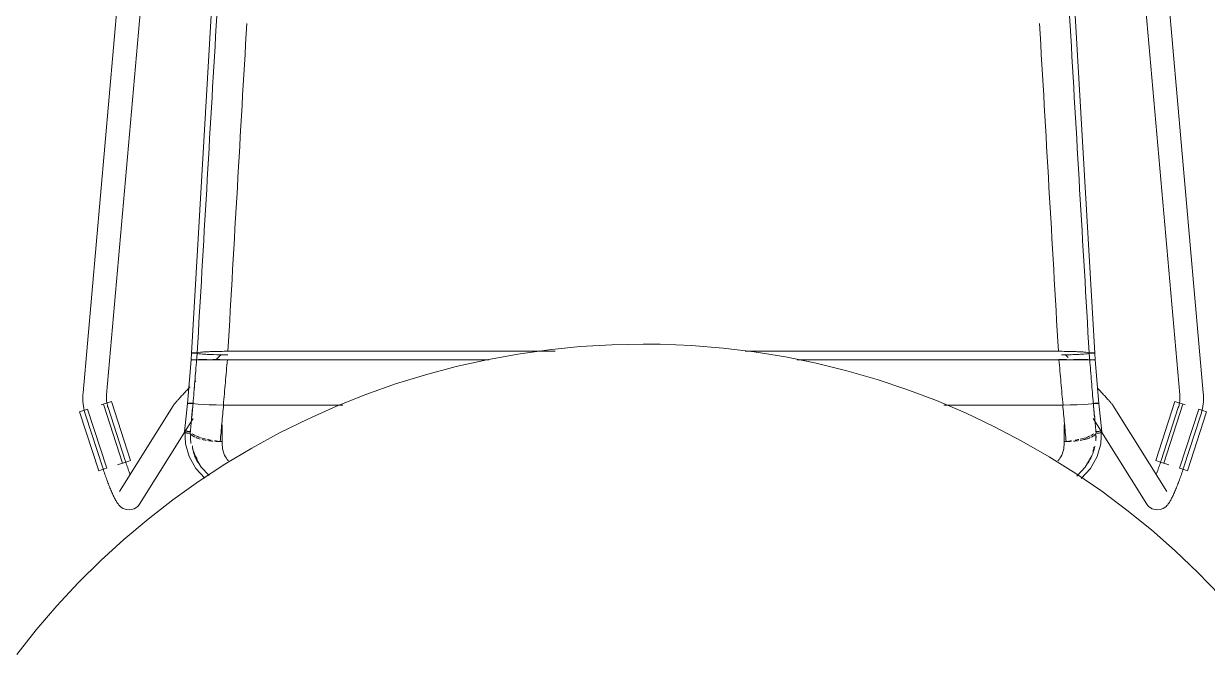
# Model space of a CAD drawing. Header units: millimetres. Extents: x 79795 to 317870, y -36033 to 97293.
# Drawn here: x 227338 to 227940, y 24050 to 24371 of the extents above; entities that cross this region are included whole.
import ezdxf

# ---------------------------------------------------------------- set-up
doc = ezdxf.new("R2010")
doc.units = ezdxf.units.MM
doc.header["$MEASUREMENT"] = 0
doc.layers.add('I-FURN', color=8, linetype='CONTINUOUS', lineweight=9)

msp = doc.modelspace()

# ---------------------------------------------------------------- linework, layer by layer
at = {"layer": 'I-FURN'}
for p, q in [((227407.52, 24626.52), (227368.58, 24183.2)), ((227937.68, 24183.2), (227898.73, 24626.52)), ((227380.53, 24182.15), (227417.81, 24606.5)), ((227888.43, 24606.65), (227925.72, 24182.15)), ((227423.72, 24203.32), (227443.01, 24535.23)), ((227882.53, 24203.32), (227863.24, 24535.23)), ((227423.72, 24203.32), (227423.45, 24199.96)), ((227423.79, 24203.35), (227423.72, 24203.32)), ((227423.72, 24203.32), (227423.79, 24203.3)), ((227423.97, 24203.38), (227423.79, 24203.35)), ((227423.79, 24203.3), (227423.98, 24203.27)), ((227424.27, 24203.4), (227423.97, 24203.38)), ((227423.98, 24203.27), (227424.27, 24203.25)), ((227424.65, 24203.42), (227424.27, 24203.4)), ((227424.27, 24203.25), (227424.66, 24203.23)), ((227425.1, 24203.43), (227424.65, 24203.42)), ((227424.66, 24203.23), (227425.11, 24203.22)), ((227425.59, 24203.43), (227425.1, 24203.43)), ((227425.11, 24203.22), (227425.6, 24203.21)), ((227426.09, 24203.43), (227425.59, 24203.43)), ((227425.6, 24203.21), (227426.09, 24203.22)), ((227426.56, 24203.42), (227426.09, 24203.43)), ((227426.09, 24203.22), (227426.56, 24203.22)), ((227427.44, 24203.63), (227426.56, 24203.42)), ((227426.56, 24203.22), (227427.46, 24203.01)), ((227429.19, 24203.83), (227427.44, 24203.63)), ((227427.46, 24203.01), (227429.22, 24202.82)), ((227431.7, 24203.99), (227429.19, 24203.83)), ((227434.83, 24204.11), (227431.7, 24203.99)), ((227438.39, 24204.19), (227434.83, 24204.11)), ((227442.17, 24204.22), (227438.39, 24204.19)), ((227608.45, 24204.22), (227442.17, 24204.22)), ((227442.17, 24204.22), (227608.45, 24204.22)), ((227605.24, 24205.04), (227589.4, 24202.8)), ((227621.16, 24206.63), (227605.24, 24205.04)), ((227637.13, 24207.59), (227621.16, 24206.63)), ((227653.13, 24207.91), (227637.13, 24207.59)), ((227661.76, 24207.82), (227653.13, 24207.91)), ((227677.75, 24207.16), (227661.76, 24207.82)), ((227693.69, 24205.85), (227677.75, 24207.16)), ((227709.57, 24203.91), (227693.69, 24205.85)), ((227864.08, 24204.22), (227704.98, 24204.22)), ((227704.98, 24204.22), (227864.08, 24204.22)), ((227725.36, 24201.34), (227709.57, 24203.91)), ((227867.86, 24204.19), (227864.08, 24204.22)), ((227871.43, 24204.11), (227867.86, 24204.19)), ((227874.56, 24203.99), (227871.43, 24204.11)), ((227877.06, 24203.83), (227874.56, 24203.99)), ((227877.04, 24202.82), (227878.79, 24203.01)), ((227878.81, 24203.63), (227877.06, 24203.83)), ((227878.79, 24203.01), (227879.69, 24203.22)), ((227879.7, 24203.42), (227878.81, 24203.63)), ((227879.69, 24203.22), (227880.16, 24203.22)), ((227880.17, 24203.43), (227879.7, 24203.42)), ((227880.16, 24203.22), (227880.65, 24203.21)), ((227880.66, 24203.43), (227880.17, 24203.43)), ((227880.65, 24203.21), (227881.14, 24203.22)), ((227881.15, 24203.43), (227880.66, 24203.43)), ((227881.14, 24203.22), (227881.6, 24203.23)), ((227881.6, 24203.42), (227881.15, 24203.43)), ((227881.99, 24203.4), (227881.6, 24203.42)), ((227881.6, 24203.23), (227881.98, 24203.25)), ((227881.98, 24203.25), (227882.27, 24203.27)), ((227882.28, 24203.38), (227881.99, 24203.4)), ((227882.27, 24203.27), (227882.46, 24203.3)), ((227882.47, 24203.35), (227882.28, 24203.38)), ((227882.46, 24203.3), (227882.53, 24203.32)), ((227882.53, 24203.32), (227882.47, 24203.35)), ((227882.54, 24203.32), (227882.8, 24199.96)), ((227421.62, 24177.76), (227423.45, 24199.96)), ((227423.45, 24199.96), (227423.52, 24199.97)), ((227423.51, 24199.97), (227423.45, 24199.96)), ((227423.52, 24199.96), (227423.45, 24199.96)), ((227423.45, 24199.96), (227423.51, 24199.96)), ((227423.7, 24199.97), (227423.51, 24199.97)), ((227423.51, 24199.96), (227423.7, 24199.96)), ((227423.52, 24199.97), (227423.71, 24199.97)), ((227423.7, 24199.96), (227423.52, 24199.96)), ((227424, 24199.97), (227423.7, 24199.97)), ((227424, 24199.96), (227423.7, 24199.96)), ((227423.7, 24199.96), (227423.99, 24199.96)), ((227423.71, 24199.97), (227424, 24199.97)), ((227423.99, 24199.96), (227424.37, 24199.96)), ((227424, 24199.97), (227424.38, 24199.97)), ((227424.38, 24199.97), (227424, 24199.97)), ((227424.38, 24199.96), (227424, 24199.96)), ((227424.37, 24199.96), (227424.83, 24199.96)), ((227424.38, 24199.97), (227424.84, 24199.97)), ((227424.83, 24199.97), (227424.38, 24199.97)), ((227424.83, 24199.96), (227424.38, 24199.96)), ((227425.32, 24199.97), (227424.83, 24199.97)), ((227425.32, 24199.96), (227424.83, 24199.96)), ((227424.83, 24199.96), (227425.32, 24199.96)), ((227424.84, 24199.97), (227425.33, 24199.97)), ((227425.82, 24199.97), (227425.32, 24199.97)), ((227425.82, 24199.96), (227425.32, 24199.96)), ((227425.32, 24199.96), (227425.81, 24199.96)), ((227425.33, 24199.97), (227425.82, 24199.97)), ((227425.81, 24199.96), (227426.28, 24199.96)), ((227425.82, 24199.97), (227426.29, 24199.97)), ((227426.29, 24199.97), (227425.82, 24199.97)), ((227426.29, 24199.96), (227425.82, 24199.96)), ((227426.28, 24199.96), (227427.17, 24199.94)), ((227427.17, 24199.94), (227426.29, 24199.96)), ((227428.92, 24199.93), (227427.17, 24199.94)), ((227427.17, 24199.94), (227428.92, 24199.93)), ((227427.19, 24199.99), (227428.94, 24200)), ((227428.94, 24200), (227427.19, 24199.99)), ((227431.42, 24199.92), (227428.92, 24199.93)), ((227428.92, 24199.93), (227431.42, 24199.92)), ((227428.94, 24200), (227431.44, 24200.01)), ((227431.44, 24200.01), (227428.94, 24200)), ((227429.22, 24202.82), (227431.71, 24202.66)), ((227431.42, 24199.92), (227434.55, 24199.91)), ((227434.55, 24199.91), (227431.43, 24199.92)), ((227431.71, 24202.66), (227434.83, 24202.54)), ((227434.55, 24199.91), (227438.12, 24199.9)), ((227434.56, 24200.02), (227438.12, 24200.03)), ((227438.12, 24200.03), (227434.56, 24200.02)), ((227438.12, 24199.9), (227434.56, 24199.91)), ((227434.83, 24202.54), (227438.38, 24202.46)), ((227438.69, 24202.58), (227436.11, 24199.91)), ((227441.91, 24199.9), (227438.12, 24199.9)), ((227438.12, 24199.9), (227441.91, 24199.9)), ((227438.38, 24202.46), (227442.06, 24202.43)), ((227574.74, 24199.9), (227441.91, 24199.9)), ((227441.91, 24199.9), (227574.74, 24199.9)), ((227573.66, 24199.94), (227558.05, 24196.45)), ((227589.4, 24202.8), (227573.66, 24199.94)), ((227741.04, 24198.13), (227725.36, 24201.34)), ((227864.34, 24199.9), (227731.35, 24199.9)), ((227731.35, 24199.9), (227864.34, 24199.9)), ((227756.57, 24194.31), (227741.04, 24198.13)), ((227868.13, 24199.9), (227864.34, 24199.9)), ((227864.34, 24199.9), (227868.13, 24199.9)), ((227864.35, 24200.03), (227868.13, 24200.03)), ((227868.13, 24200.03), (227864.35, 24200.03)), ((227865.62, 24202.43), (227867.87, 24202.46)), ((227869.04, 24201.05), (227867.57, 24202.58)), ((227867.87, 24202.46), (227871.42, 24202.54)), ((227871.69, 24199.91), (227868.13, 24199.9)), ((227868.13, 24199.9), (227871.7, 24199.91)), ((227871.42, 24202.54), (227874.54, 24202.66)), ((227871.69, 24200.02), (227874.81, 24200.01)), ((227874.82, 24200.01), (227871.69, 24200.02)), ((227874.83, 24199.92), (227871.7, 24199.91)), ((227871.7, 24199.91), (227874.83, 24199.92)), ((227874.54, 24202.66), (227877.04, 24202.82)), ((227874.81, 24200.01), (227877.31, 24200)), ((227877.32, 24200), (227874.82, 24200.01)), ((227877.33, 24199.93), (227874.83, 24199.92)), ((227874.83, 24199.92), (227877.33, 24199.93)), ((227877.31, 24200), (227879.06, 24199.99)), ((227879.07, 24199.99), (227877.32, 24200)), ((227879.08, 24199.94), (227877.33, 24199.93)), ((227877.33, 24199.93), (227879.08, 24199.94)), ((227879.97, 24199.96), (227879.08, 24199.94)), ((227879.08, 24199.94), (227879.97, 24199.96)), ((227879.96, 24199.97), (227880.43, 24199.97)), ((227880.43, 24199.97), (227879.96, 24199.97)), ((227880.44, 24199.96), (227879.97, 24199.96)), ((227879.97, 24199.96), (227880.44, 24199.96)), ((227880.43, 24199.97), (227880.93, 24199.97)), ((227880.93, 24199.97), (227880.43, 24199.97)), ((227880.93, 24199.96), (227880.44, 24199.96)), ((227880.44, 24199.96), (227880.94, 24199.96)), ((227880.93, 24199.97), (227881.42, 24199.97)), ((227881.42, 24199.97), (227880.93, 24199.97)), ((227881.42, 24199.96), (227880.93, 24199.96)), ((227880.94, 24199.96), (227881.43, 24199.96)), ((227881.42, 24199.97), (227881.87, 24199.97)), ((227881.87, 24199.97), (227881.42, 24199.97)), ((227881.87, 24199.96), (227881.42, 24199.96)), ((227881.43, 24199.96), (227881.88, 24199.96)), ((227881.87, 24199.97), (227882.25, 24199.97)), ((227882.26, 24199.97), (227881.87, 24199.97)), ((227882.26, 24199.96), (227881.87, 24199.96)), ((227881.88, 24199.96), (227882.26, 24199.96)), ((227882.55, 24199.96), (227882.26, 24199.96)), ((227882.26, 24199.96), (227882.55, 24199.96)), ((227882.74, 24199.97), (227882.8, 24199.96)), ((227882.81, 24199.96), (227882.74, 24199.97)), ((227882.8, 24199.96), (227882.74, 24199.96)), ((227882.74, 24199.96), (227882.81, 24199.96)), ((227884.63, 24177.76), (227882.81, 24199.96)), ((227542.58, 24192.34), (227527.3, 24187.61)), ((227558.05, 24196.45), (227542.58, 24192.34)), ((227771.94, 24189.86), (227756.57, 24194.31)), ((227421.65, 24184.8), (227422.09, 24185.27)), ((227422.09, 24185.27), (227422.54, 24185.75)), ((227422.54, 24185.75), (227422.99, 24186.24)), ((227425.35, 24188.72), (227425.83, 24189.23)), ((227527.3, 24187.61), (227512.22, 24182.27)), ((227787.12, 24184.8), (227771.94, 24189.86)), ((227884.6, 24184.8), (227884.16, 24185.27)), ((227368.5, 24182.06), (227368.47, 24180.92)), ((227368.47, 24180.92), (227368.48, 24179.78)), ((227368.48, 24179.78), (227368.54, 24178.64)), ((227368.57, 24183.2), (227368.5, 24182.06)), ((227380.47, 24180.8), (227380.48, 24181.47)), ((227380.47, 24180.14), (227380.47, 24180.8)), ((227380.51, 24179.48), (227380.47, 24180.14)), ((227380.48, 24181.47), (227380.53, 24182.13)), ((227380.57, 24178.82), (227380.51, 24179.48)), ((227380.53, 24182.13), (227380.53, 24182.15)), ((227380.66, 24178.17), (227380.57, 24178.82)), ((227416.13, 24178.74), (227416.37, 24179.02)), ((227416.37, 24179.02), (227416.63, 24179.32)), ((227416.63, 24179.32), (227416.9, 24179.62)), ((227416.9, 24179.62), (227417.19, 24179.95)), ((227417.19, 24179.95), (227417.49, 24180.28)), ((227417.49, 24180.28), (227417.81, 24180.64)), ((227417.81, 24180.64), (227418.14, 24181)), ((227418.14, 24181), (227418.48, 24181.38)), ((227418.48, 24181.38), (227418.84, 24181.77)), ((227418.84, 24181.77), (227419.2, 24182.17)), ((227419.2, 24182.17), (227419.58, 24182.58)), ((227419.58, 24182.58), (227419.98, 24183.01)), ((227419.98, 24183.01), (227420.38, 24183.44)), ((227420.38, 24183.44), (227420.79, 24183.89)), ((227420.79, 24183.89), (227421.22, 24184.34)), ((227421.22, 24184.34), (227421.65, 24184.8)), ((227512.22, 24182.27), (227497.36, 24176.34)), ((227802.09, 24179.14), (227787.12, 24184.8)), ((227816.81, 24172.89), (227802.09, 24179.14)), ((227885.04, 24184.34), (227884.6, 24184.8)), ((227885.46, 24183.89), (227885.04, 24184.34)), ((227885.87, 24183.44), (227885.46, 24183.89)), ((227886.28, 24183.01), (227885.87, 24183.44)), ((227886.67, 24182.58), (227886.28, 24183.01)), ((227887.05, 24182.17), (227886.67, 24182.58)), ((227887.42, 24181.77), (227887.05, 24182.17)), ((227887.77, 24181.38), (227887.42, 24181.77)), ((227888.12, 24181), (227887.77, 24181.38)), ((227888.44, 24180.64), (227888.12, 24181)), ((227888.76, 24180.28), (227888.44, 24180.64)), ((227889.06, 24179.95), (227888.76, 24180.28)), ((227889.35, 24179.62), (227889.06, 24179.95)), ((227889.62, 24179.32), (227889.35, 24179.62)), ((227889.88, 24179.02), (227889.62, 24179.32)), ((227890.12, 24178.74), (227889.88, 24179.02)), ((227925.68, 24178.84), (227925.6, 24178.19)), ((227925.74, 24179.5), (227925.68, 24178.84)), ((227925.72, 24182.15), (227925.77, 24181.49)), ((227925.78, 24180.17), (227925.74, 24179.5)), ((227925.77, 24181.49), (227925.79, 24180.83)), ((227925.79, 24180.83), (227925.78, 24180.17)), ((227937.68, 24183.15), (227937.68, 24183.2)), ((227937.76, 24182.01), (227937.68, 24183.15)), ((227937.71, 24178.59), (227937.77, 24179.73)), ((227937.79, 24180.87), (227937.76, 24182.01)), ((227937.77, 24179.73), (227937.79, 24180.87)), ((227366.86, 24173.52), (227368.81, 24174.15)), ((227376.55, 24143.51), (227366.86, 24173.52)), ((227368.54, 24178.64), (227368.65, 24177.5)), ((227368.65, 24177.5), (227368.8, 24176.37)), ((227368.8, 24176.37), (227368.99, 24175.24)), ((227368.81, 24174.15), (227370.79, 24174.78)), ((227368.99, 24175.24), (227369.23, 24174.13)), ((227369.23, 24174.13), (227369.52, 24173.02)), ((227369.52, 24173.02), (227369.85, 24171.93)), ((227380.59, 24144.82), (227370.9, 24174.82)), ((227377.71, 24177.02), (227378.88, 24177.4)), ((227378.97, 24177.43), (227388.66, 24147.42)), ((227379.09, 24177.47), (227381.06, 24178.1)), ((227380.77, 24177.51), (227380.66, 24178.17)), ((227380.92, 24176.87), (227380.77, 24177.51)), ((227381.08, 24176.22), (227380.92, 24176.87)), ((227381.06, 24178.1), (227383.02, 24178.73)), ((227381.27, 24175.59), (227381.08, 24176.22)), ((227389.99, 24148.77), (227381.27, 24175.59)), ((227392.71, 24148.73), (227383.02, 24178.73)), ((227414.37, 24176.5), (227387.06, 24132.91)), ((227414.37, 24176.5), (227414.58, 24176.82)), ((227414.58, 24176.82), (227414.77, 24177.08)), ((227414.77, 24177.08), (227414.94, 24177.31)), ((227414.94, 24177.31), (227415.11, 24177.53)), ((227415.11, 24177.53), (227415.29, 24177.75)), ((227415.29, 24177.75), (227415.48, 24177.98)), ((227415.48, 24177.98), (227415.69, 24178.22)), ((227415.69, 24178.22), (227415.9, 24178.48)), ((227415.9, 24178.48), (227416.13, 24178.74)), ((227420.2, 24163.27), (227421.62, 24177.76)), ((227421.68, 24177.79), (227421.62, 24177.76)), ((227421.62, 24177.76), (227421.69, 24177.79)), ((227421.62, 24177.76), (227421.69, 24177.74)), ((227421.69, 24177.74), (227421.62, 24177.76)), ((227421.87, 24177.81), (227421.68, 24177.79)), ((227421.69, 24177.79), (227421.87, 24177.81)), ((227421.69, 24177.74), (227421.88, 24177.71)), ((227422.16, 24177.84), (227421.87, 24177.81)), ((227421.87, 24177.81), (227422.17, 24177.83)), ((227421.88, 24177.71), (227422.17, 24177.69)), ((227422.18, 24177.69), (227421.88, 24177.71)), ((227422.17, 24177.69), (227422.56, 24177.68)), ((227422.56, 24177.68), (227422.18, 24177.69)), ((227423, 24177.86), (227422.54, 24177.85)), ((227422.55, 24177.85), (227423, 24177.86)), ((227422.56, 24177.68), (227423.01, 24177.66)), ((227423.01, 24177.66), (227422.56, 24177.68)), ((227423.49, 24177.87), (227423, 24177.86)), ((227423, 24177.86), (227423.49, 24177.87)), ((227423.51, 24177.66), (227423.01, 24177.66)), ((227423.01, 24177.66), (227423.5, 24177.66)), ((227423.98, 24177.86), (227423.49, 24177.87)), ((227423.49, 24177.87), (227423.99, 24177.86)), ((227423.5, 24177.66), (227424, 24177.66)), ((227424, 24177.66), (227423.51, 24177.66)), ((227424.46, 24177.86), (227423.98, 24177.86)), ((227423.99, 24177.86), (227424.46, 24177.86)), ((227424, 24177.66), (227424.47, 24177.67)), ((227424.47, 24177.67), (227424, 24177.66)), ((227424.47, 24177.67), (227425.36, 24177.48)), ((227425.36, 24177.48), (227424.47, 24177.67)), ((227425.36, 24177.48), (227427.1, 24177.3)), ((227427.08, 24177.3), (227425.36, 24177.48)), ((227429.53, 24177.15), (227427.09, 24177.3)), ((227427.1, 24177.3), (227429.57, 24177.15)), ((227429.57, 24177.15), (227432.67, 24177.03)), ((227432.61, 24177.04), (227429.57, 24177.15)), ((227432.67, 24177.03), (227436.11, 24176.96)), ((227436.11, 24176.96), (227432.67, 24177.03)), ((227439.85, 24176.93), (227436.2, 24176.96)), ((227436.21, 24176.96), (227439.97, 24176.93)), ((227439.97, 24176.93), (227500.52, 24176.93)), ((227500.52, 24176.93), (227439.97, 24176.93)), ((227497.36, 24176.34), (227482.75, 24169.81)), ((227805.8, 24176.93), (227866.28, 24176.93)), ((227866.28, 24176.93), (227805.8, 24176.93)), ((227831.28, 24166.05), (227816.81, 24172.89)), ((227866.28, 24176.93), (227870.05, 24176.96)), ((227870.05, 24176.96), (227866.41, 24176.93)), ((227870.14, 24176.96), (227873.58, 24177.03)), ((227873.58, 24177.03), (227870.14, 24176.96)), ((227873.58, 24177.03), (227876.68, 24177.15)), ((227876.68, 24177.15), (227873.65, 24177.04)), ((227876.68, 24177.15), (227879.16, 24177.3)), ((227879.16, 24177.3), (227876.72, 24177.15)), ((227879.16, 24177.3), (227880.89, 24177.48)), ((227880.89, 24177.48), (227879.18, 24177.3)), ((227880.89, 24177.48), (227881.78, 24177.67)), ((227881.78, 24177.67), (227880.9, 24177.48)), ((227881.78, 24177.67), (227882.26, 24177.66)), ((227882.25, 24177.66), (227881.78, 24177.67)), ((227881.79, 24177.86), (227882.27, 24177.86)), ((227882.27, 24177.86), (227881.8, 24177.86)), ((227882.75, 24177.66), (227882.25, 24177.66)), ((227882.26, 24177.66), (227882.75, 24177.66)), ((227883.24, 24177.66), (227882.75, 24177.66)), ((227882.75, 24177.66), (227883.24, 24177.66)), ((227882.76, 24177.87), (227883.25, 24177.86)), ((227883.26, 24177.86), (227882.77, 24177.87)), ((227883.24, 24177.66), (227883.7, 24177.68)), ((227883.69, 24177.68), (227883.24, 24177.66)), ((227883.25, 24177.86), (227883.71, 24177.85)), ((227883.71, 24177.85), (227883.26, 24177.86)), ((227884.08, 24177.69), (227883.69, 24177.68)), ((227883.7, 24177.68), (227884.08, 24177.69)), ((227884.09, 24177.84), (227883.71, 24177.85)), ((227883.71, 24177.85), (227884.09, 24177.83)), ((227884.08, 24177.69), (227884.38, 24177.71)), ((227884.37, 24177.71), (227884.08, 24177.69)), ((227884.38, 24177.81), (227884.09, 24177.84)), ((227884.09, 24177.83), (227884.38, 24177.81)), ((227884.57, 24177.79), (227884.38, 24177.81)), ((227884.38, 24177.81), (227884.57, 24177.79)), ((227884.38, 24177.71), (227884.57, 24177.74)), ((227884.63, 24177.76), (227884.56, 24177.74)), ((227884.63, 24177.76), (227884.57, 24177.79)), ((227884.57, 24177.79), (227884.63, 24177.76)), ((227884.57, 24177.74), (227884.63, 24177.76)), ((227886.06, 24163.27), (227884.63, 24177.76)), ((227890.35, 24178.48), (227890.12, 24178.74)), ((227890.57, 24178.22), (227890.35, 24178.48)), ((227890.77, 24177.98), (227890.57, 24178.22)), ((227890.96, 24177.75), (227890.77, 24177.98)), ((227891.14, 24177.53), (227890.96, 24177.75)), ((227891.31, 24177.31), (227891.14, 24177.53)), ((227891.48, 24177.08), (227891.31, 24177.31)), ((227891.67, 24176.82), (227891.48, 24177.08)), ((227891.88, 24176.5), (227891.67, 24176.82)), ((227919.19, 24132.91), (227891.88, 24176.5)), ((227923.24, 24178.73), (227913.55, 24148.73)), ((227924.98, 24175.59), (227916.27, 24148.77)), ((227917.59, 24147.42), (227927.28, 24177.43)), ((227923.24, 24178.73), (227925.19, 24178.1)), ((227924.99, 24175.61), (227924.98, 24175.59)), ((227925.18, 24176.25), (227924.99, 24175.61)), ((227925.34, 24176.89), (227925.18, 24176.25)), ((227925.19, 24178.1), (227927.16, 24177.47)), ((227925.48, 24177.54), (227925.34, 24176.89)), ((227925.6, 24178.19), (227925.48, 24177.54)), ((227935.35, 24174.82), (227925.66, 24144.82)), ((227927.38, 24177.4), (227928.54, 24177.02)), ((227939.39, 24173.52), (227929.7, 24143.51)), ((227935.47, 24174.78), (227937.44, 24174.15)), ((227936.39, 24171.88), (227936.72, 24172.97)), ((227936.72, 24172.97), (227937.01, 24174.08)), ((227937.01, 24174.08), (227937.25, 24175.19)), ((227937.25, 24175.19), (227937.45, 24176.32)), ((227937.44, 24174.15), (227939.39, 24173.52)), ((227937.45, 24176.32), (227937.6, 24177.45)), ((227937.6, 24177.45), (227937.71, 24178.59)), ((227369.85, 24171.93), (227369.86, 24171.88)), ((227369.86, 24171.88), (227378.57, 24145.07)), ((227420.5, 24163.68), (227424.54, 24170.13)), ((227439.26, 24166.89), (227439.26, 24157.14)), ((227482.75, 24169.81), (227468.41, 24162.71)), ((227866.99, 24157.14), (227866.99, 24166.89)), ((227881.71, 24170.13), (227885.75, 24163.68)), ((227927.68, 24145.07), (227936.39, 24171.88)), ((227397.23, 24126.54), (227420.27, 24163.31)), ((227420.32, 24164.17), (227420.6, 24157.26)), ((227468.41, 24162.71), (227454.37, 24155.04)), ((227845.46, 24158.64), (227831.28, 24166.05)), ((227885.93, 24164.17), (227885.65, 24157.26)), ((227885.99, 24163.31), (227909.02, 24126.54)), ((227420.6, 24157.26), (227422.48, 24150.74)), ((227439.32, 24158.38), (227438.27, 24158.38)), ((227454.37, 24155.04), (227440.65, 24146.82)), ((227859.33, 24150.67), (227845.46, 24158.64)), ((227867.98, 24158.38), (227866.94, 24158.38)), ((227885.65, 24157.26), (227883.77, 24150.74)), ((227390.09, 24148.44), (227389.99, 24148.77)), ((227422.48, 24150.74), (227425.87, 24144.73)), ((227425.19, 24151.14), (227428.55, 24145.31)), ((227872.87, 24142.15), (227859.33, 24150.67)), ((227881.07, 24151.14), (227877.7, 24145.31)), ((227883.77, 24150.74), (227880.38, 24144.73)), ((227916.16, 24148.44), (227916.27, 24148.77)), ((227378.5, 24144.14), (227376.55, 24143.51)), ((227380.48, 24144.78), (227378.5, 24144.14)), ((227378.72, 24144.61), (227378.57, 24145.07)), ((227378.97, 24143.87), (227378.72, 24144.61)), ((227379.21, 24143.13), (227378.97, 24143.87)), ((227379.46, 24142.4), (227379.21, 24143.13)), ((227386.09, 24146.59), (227388.57, 24147.39)), ((227390.75, 24148.1), (227388.78, 24147.46)), ((227390.32, 24147.75), (227390.09, 24148.44)), ((227390.55, 24147.06), (227390.32, 24147.75)), ((227390.78, 24146.38), (227390.55, 24147.06)), ((227391.76, 24148.42), (227390.75, 24148.1)), ((227391.02, 24145.7), (227390.78, 24146.38)), ((227391.25, 24145.03), (227391.02, 24145.7)), ((227391.49, 24144.36), (227391.25, 24145.03)), ((227391.72, 24143.7), (227391.49, 24144.36)), ((227391.96, 24143.06), (227391.72, 24143.7)), ((227392.71, 24148.73), (227391.86, 24148.45)), ((227392.19, 24142.42), (227391.96, 24143.06)), ((227425.87, 24144.73), (227430.47, 24139.73)), ((227440.65, 24146.82), (227427.27, 24138.05)), ((227428.55, 24145.31), (227432.58, 24141.09)), ((227877.7, 24145.31), (227873.4, 24140.8)), ((227880.38, 24144.73), (227875.64, 24139.58)), ((227915.5, 24148.1), (227913.55, 24148.73)), ((227914.06, 24142.42), (227914.29, 24143.06)), ((227914.29, 24143.06), (227914.53, 24143.7)), ((227914.53, 24143.7), (227914.76, 24144.36)), ((227914.76, 24144.36), (227915, 24145.03)), ((227915, 24145.03), (227915.23, 24145.7)), ((227915.23, 24145.7), (227915.47, 24146.38)), ((227915.47, 24146.38), (227915.7, 24147.06)), ((227917.47, 24147.46), (227915.5, 24148.1)), ((227915.7, 24147.06), (227915.93, 24147.75)), ((227915.93, 24147.75), (227916.16, 24148.44)), ((227917.69, 24147.39), (227920.17, 24146.59)), ((227927.75, 24144.14), (227925.78, 24144.78)), ((227926.79, 24142.4), (227927.04, 24143.13)), ((227927.04, 24143.13), (227927.29, 24143.87)), ((227927.29, 24143.87), (227927.53, 24144.61)), ((227927.53, 24144.61), (227927.68, 24145.07)), ((227929.7, 24143.51), (227927.75, 24144.14)), ((227379.71, 24141.67), (227379.46, 24142.4)), ((227379.97, 24140.95), (227379.71, 24141.67)), ((227380.22, 24140.23), (227379.97, 24140.95)), ((227380.47, 24139.53), (227380.22, 24140.23)), ((227380.73, 24138.83), (227380.47, 24139.53)), ((227380.98, 24138.14), (227380.73, 24138.83)), ((227381.24, 24137.46), (227380.98, 24138.14)), ((227381.49, 24136.8), (227381.24, 24137.46)), ((227381.75, 24136.14), (227381.49, 24136.8)), ((227392.43, 24141.8), (227392.19, 24142.42)), ((227427.27, 24138.05), (227414.25, 24128.75)), ((227886.06, 24133.09), (227872.87, 24142.15)), ((227913.82, 24141.8), (227914.06, 24142.42)), ((227924.51, 24136.14), (227924.76, 24136.8)), ((227924.76, 24136.8), (227925.01, 24137.46)), ((227925.01, 24137.46), (227925.27, 24138.14)), ((227925.27, 24138.14), (227925.52, 24138.83)), ((227925.52, 24138.83), (227925.78, 24139.53)), ((227925.78, 24139.53), (227926.03, 24140.23)), ((227926.03, 24140.23), (227926.29, 24140.95)), ((227926.29, 24140.95), (227926.54, 24141.67)), ((227926.54, 24141.67), (227926.79, 24142.4)), ((227382, 24135.5), (227381.75, 24136.14)), ((227382.25, 24134.88), (227382, 24135.5)), ((227382.5, 24134.27), (227382.25, 24134.88)), ((227382.74, 24133.67), (227382.5, 24134.27)), ((227382.99, 24133.09), (227382.74, 24133.67)), ((227383.23, 24132.53), (227382.99, 24133.09)), ((227383.47, 24131.99), (227383.23, 24132.53)), ((227383.71, 24131.46), (227383.47, 24131.99)), ((227383.94, 24130.95), (227383.71, 24131.46)), ((227384.18, 24130.46), (227383.94, 24130.95)), ((227898.88, 24123.52), (227886.06, 24133.09)), ((227922.07, 24130.46), (227922.31, 24130.95)), ((227922.31, 24130.95), (227922.54, 24131.46)), ((227922.54, 24131.46), (227922.78, 24131.99)), ((227922.78, 24131.99), (227923.02, 24132.53)), ((227923.02, 24132.53), (227923.26, 24133.09)), ((227923.26, 24133.09), (227923.51, 24133.67)), ((227923.51, 24133.67), (227923.76, 24134.27)), ((227923.76, 24134.27), (227924, 24134.88)), ((227924, 24134.88), (227924.25, 24135.5)), ((227924.25, 24135.5), (227924.51, 24136.14)), ((227384.41, 24129.98), (227384.18, 24130.46)), ((227384.64, 24129.53), (227384.41, 24129.98)), ((227384.87, 24129.09), (227384.64, 24129.53)), ((227385.1, 24128.66), (227384.87, 24129.09)), ((227385.33, 24128.25), (227385.1, 24128.66)), ((227385.56, 24127.85), (227385.33, 24128.25)), ((227385.8, 24127.46), (227385.56, 24127.85)), ((227386.06, 24127.07), (227385.8, 24127.46)), ((227386.34, 24126.68), (227386.06, 24127.07)), ((227386.65, 24126.28), (227386.34, 24126.68)), ((227387.02, 24125.85), (227386.65, 24126.28)), ((227387.48, 24125.39), (227387.02, 24125.85)), ((227388.11, 24124.87), (227387.48, 24125.39)), ((227389.03, 24124.3), (227388.11, 24124.87)), ((227396.34, 24125.42), (227394.61, 24124.19)), ((227396.34, 24125.42), (227397.23, 24126.54)), ((227414.25, 24128.75), (227401.61, 24118.94)), ((227909.91, 24125.42), (227909.02, 24126.54)), ((227909.91, 24125.42), (227911.65, 24124.19)), ((227917.23, 24124.3), (227918.14, 24124.87)), ((227918.14, 24124.87), (227918.77, 24125.39)), ((227918.77, 24125.39), (227919.23, 24125.85)), ((227919.23, 24125.85), (227919.6, 24126.28)), ((227919.6, 24126.28), (227919.91, 24126.68)), ((227919.91, 24126.68), (227920.19, 24127.07)), ((227920.19, 24127.07), (227920.45, 24127.46)), ((227920.45, 24127.46), (227920.69, 24127.85)), ((227920.69, 24127.85), (227920.93, 24128.25)), ((227920.93, 24128.25), (227921.16, 24128.66)), ((227921.16, 24128.66), (227921.39, 24129.09)), ((227921.39, 24129.09), (227921.61, 24129.53)), ((227921.61, 24129.53), (227921.84, 24129.98)), ((227921.84, 24129.98), (227922.07, 24130.46)), ((227390.41, 24123.78), (227389.03, 24124.3)), ((227401.61, 24118.94), (227389.37, 24108.64)), ((227392.38, 24123.61), (227390.41, 24123.78)), ((227394.61, 24124.19), (227392.38, 24123.61)), ((227911.3, 24113.44), (227898.88, 24123.52)), ((227911.65, 24124.19), (227913.87, 24123.61)), ((227913.87, 24123.61), (227915.85, 24123.78)), ((227915.85, 24123.78), (227917.23, 24124.3)), ((227923.31, 24102.87), (227911.3, 24113.44)), ((227389.37, 24108.64), (227377.56, 24097.85)), ((227934.89, 24091.83), (227923.31, 24102.87)), ((227377.56, 24097.85), (227366.18, 24086.6)), ((227946.02, 24080.34), (227934.89, 24091.83)), ((227366.18, 24086.6), (227355.27, 24074.9)), ((227355.27, 24074.9), (227344.83, 24062.77)), ((227344.83, 24062.77), (227334.89, 24050.24))]:
    msp.add_line(p, q, dxfattribs=at)
for points in [[(227445.88, 24535.42), (227442.66, 24480.19), (227436.22, 24369.59), (227429.78, 24258.83), (227426.56, 24203.42)], [(227860.38, 24535.42), (227863.6, 24480.19), (227870.04, 24369.59), (227876.48, 24258.83), (227879.7, 24203.42)], [(227442.17, 24204.22), (227445.37, 24259.74), (227448.57, 24315.27), (227451.76, 24370.71)], [(227854.49, 24370.71), (227857.69, 24315.25), (227860.88, 24259.74), (227864.08, 24204.22)], [(227426.56, 24203.22), (227425.97, 24203.21), (227424.46, 24203.21), (227423.72, 24203.29), (227423.72, 24203.32)], [(227426.29, 24199.96), (227426.33, 24200.53), (227426.42, 24201.69), (227426.51, 24202.85), (227426.55, 24203.42)], [(227426.29, 24199.97), (227426.34, 24200.51), (227426.43, 24201.6), (227426.52, 24202.68), (227426.56, 24203.22)], [(227879.96, 24199.97), (227879.91, 24200.51), (227879.82, 24201.6), (227879.73, 24202.68), (227879.69, 24203.22)], [(227879.97, 24199.96), (227879.92, 24200.53), (227879.83, 24201.69), (227879.74, 24202.85), (227879.7, 24203.42)], [(227426.28, 24199.96), (227425.98, 24196.24), (227425.38, 24188.8), (227424.77, 24181.38), (227424.47, 24177.67)], [(227440.88, 24188.41), (227441.22, 24192.24), (227441.57, 24196.07), (227441.91, 24199.9)], [(227864.34, 24199.9), (227864.69, 24196.07), (227865.03, 24192.24), (227865.37, 24188.41)], [(227879.97, 24199.96), (227880.27, 24196.24), (227880.87, 24188.8), (227881.48, 24181.38), (227881.78, 24177.67)], [(227880.49, 24193.65), (227880.52, 24193.24), (227880.55, 24192.83), (227880.59, 24192.42)], [(227439.85, 24176.93), (227440.19, 24180.75), (227440.54, 24184.58), (227440.88, 24188.41)], [(227865.37, 24188.41), (227865.72, 24184.58), (227866.06, 24180.76), (227866.41, 24176.93)], [(227880.89, 24188.81), (227881.19, 24185.15), (227881.49, 24181.5), (227881.79, 24177.86)], [(227423.03, 24162.72), (227423.27, 24165.16), (227423.75, 24170.11), (227424.23, 24175.15), (227424.47, 24177.67)], [(227423.75, 24170.77), (227423.98, 24173.06), (227424.21, 24175.36), (227424.44, 24177.67)], [(227438.27, 24158.38), (227438.53, 24161.41), (227439.07, 24167.55), (227439.66, 24173.8), (227439.97, 24176.93)], [(227867.98, 24158.38), (227867.72, 24161.41), (227867.18, 24167.55), (227866.59, 24173.8), (227866.28, 24176.93)], [(227883.22, 24162.72), (227882.98, 24165.16), (227882.5, 24170.11), (227882.02, 24175.15), (227881.78, 24177.67)], [(227882.5, 24170.77), (227882.27, 24173.12), (227882.03, 24175.48), (227881.8, 24177.86)], [(227420.38, 24164.02), (227420.42, 24163.97), (227420.54, 24163.88), (227420.84, 24163.75), (227421.23, 24163.63), (227421.68, 24163.54), (227422.17, 24163.47), (227422.67, 24163.44), (227422.99, 24163.44), (227423.13, 24163.45)], [(227425.58, 24160.55), (227424.89, 24160.87), (227423.74, 24161.57), (227423.18, 24162.32), (227423.03, 24162.72)], [(227423.07, 24161.88), (227423.09, 24160.99), (227423.15, 24160.09), (227423.25, 24159.2)], [(227423.38, 24157.44), (227423.19, 24158.67), (227423.15, 24159.92), (227423.14, 24161.19)], [(227424.04, 24162.36), (227424.45, 24162.04), (227424.97, 24161.71), (227425.62, 24161.4)], [(227425.86, 24161.29), (227426.5, 24160.99), (227427.24, 24160.72), (227428.06, 24160.45)], [(227878.21, 24160.44), (227879.02, 24160.71), (227879.83, 24160.99), (227880.39, 24161.29)], [(227880.64, 24161.41), (227881.27, 24161.72), (227881.67, 24162.04), (227882, 24162.36)], [(227883.22, 24162.72), (227883.07, 24162.32), (227882.51, 24161.57), (227881.37, 24160.87), (227880.67, 24160.55)], [(227883.19, 24161.18), (227883.18, 24160.36), (227883.13, 24159.53), (227883.05, 24158.71)], [(227883.07, 24159.94), (227883.13, 24160.58), (227883.14, 24161.24), (227883.13, 24161.89)], [(227428.02, 24159.66), (227427.29, 24159.87), (227426.65, 24160.1), (227426.05, 24160.35)], [(227428.49, 24160.3), (227429.29, 24160.05), (227430.17, 24159.82), (227431.09, 24159.6)], [(227431.07, 24158.98), (227430.4, 24159.1), (227429.75, 24159.23), (227429.14, 24159.37)], [(227431.74, 24159.45), (227432.39, 24159.31), (227433.06, 24159.17), (227433.74, 24159.05)], [(227434.55, 24158.55), (227433.65, 24158.62), (227432.77, 24158.73), (227431.92, 24158.85)], [(227435.43, 24158.8), (227435.9, 24158.73), (227436.38, 24158.68), (227436.86, 24158.63)], [(227438.27, 24158.38), (227437.32, 24158.39), (227436.4, 24158.42), (227435.49, 24158.48)], [(227439.26, 24156.86), (227439.25, 24157.37), (227439.27, 24157.88), (227439.32, 24158.38)], [(227866.94, 24158.38), (227866.98, 24157.88), (227867, 24157.37), (227866.99, 24156.86)], [(227870.78, 24158.48), (227869.87, 24158.42), (227868.94, 24158.39), (227867.98, 24158.38)], [(227869.4, 24158.62), (227869.87, 24158.67), (227870.34, 24158.73), (227870.81, 24158.8)], [(227874.34, 24158.85), (227873.49, 24158.73), (227872.62, 24158.61), (227871.7, 24158.55)], [(227872.51, 24159.06), (227873.2, 24159.18), (227873.85, 24159.31), (227874.51, 24159.45)], [(227875.17, 24159.6), (227876.1, 24159.81), (227877.04, 24160.04), (227877.89, 24160.29)], [(227877.57, 24159.48), (227876.83, 24159.29), (227876.02, 24159.13), (227875.19, 24158.98)], [(227881.55, 24153.32), (227881.82, 24154.03), (227882, 24154.75), (227882.13, 24155.49)]]:
    msp.add_open_spline(points, degree=3, dxfattribs=at)
for points, knots in [([(227423.72, 24203.32), (227423.72, 24203.34), (227423.86, 24203.37), (227424.25, 24203.4), (227424.63, 24203.42), (227425.09, 24203.43), (227425.59, 24203.44), (227426.09, 24203.43), (227426.41, 24203.43), (227426.55, 24203.42)], [-0.498493, -0.498493, -0.498493, -0.498493, -0.375, -0.3125, -0.25, -0.1875, -0.125, -0.0625, 0, 0, 0, 0]), ([(227426.55, 24203.42), (227426.83, 24203.57), (227428.22, 24203.78), (227431.58, 24204), (227434.75, 24204.12), (227438.35, 24204.2), (227440.9, 24204.22), (227442.17, 24204.22)], [-1, -1, -1, -1, -0.666667, -0.5, -0.333333, -0.166667, 0, 0, 0, 0]), ([(227442.06, 24202.43), (227439.55, 24202.43), (227435.78, 24202.49), (227431.6, 24202.65), (227428.25, 24202.87), (227426.85, 24203.08), (227426.56, 24203.22)], [-0.996036, -0.996036, -0.996036, -0.996036, -0.6666667, -0.5, -0.3333333, 0, 0, 0, 0]), ([(227864.08, 24204.22), (227865.35, 24204.22), (227867.9, 24204.2), (227871.51, 24204.12), (227874.67, 24204), (227878.03, 24203.78), (227879.42, 24203.57), (227879.7, 24203.42)], [-1, -1, -1, -1, -0.833333, -0.666667, -0.5, -0.333333, 0, 0, 0, 0]), ([(227879.69, 24203.22), (227879.4, 24203.08), (227878.01, 24202.87), (227874.66, 24202.65), (227871.5, 24202.53), (227868.39, 24202.46), (227866.38, 24202.44), (227865.62, 24202.43)], [-1, -1, -1, -1, -0.6666667, -0.5, -0.3333333, -0.1666667, -0.0664381, -0.0664381, -0.0664381, -0.0664381]), ([(227882.54, 24203.32), (227882.54, 24203.3), (227882.4, 24203.28), (227882, 24203.25), (227881.61, 24203.23), (227881.15, 24203.22), (227880.66, 24203.21), (227880.16, 24203.21), (227879.84, 24203.22), (227879.69, 24203.22)], [-0.5, -0.5, -0.5, -0.5, -0.375, -0.3125, -0.25, -0.1875, -0.125, -0.0625, 0, 0, 0, 0]), ([(227879.7, 24203.42), (227879.92, 24203.43), (227880.41, 24203.44), (227881.04, 24203.43), (227881.51, 24203.42), (227881.92, 24203.41), (227882.37, 24203.38), (227882.53, 24203.34), (227882.54, 24203.32)], [-1, -1, -1, -1, -0.90625, -0.8125, -0.765625, -0.71875, -0.625, -0.501507, -0.501507, -0.501507, -0.501507]), ([(227426.29, 24199.97), (227425.99, 24196.28), (227425.55, 24191.01), (227425.11, 24185.74), (227424.98, 24184.16)], [0, 0, 0, 0, 0.5, 0.7146983, 0.7146983, 0.7146983, 0.7146983]), ([(227423.03, 24162.72), (227422.89, 24162.7), (227422.61, 24162.66), (227422.18, 24162.65), (227421.81, 24162.66), (227421.52, 24162.68), (227421.25, 24162.72), (227421, 24162.76), (227420.77, 24162.83), (227420.58, 24162.89), (227420.38, 24162.99), (227420.28, 24163.08), (227420.25, 24163.12)], [0, 0, 0, 0, 0.0555556, 0.1111111, 0.1666667, 0.1944444, 0.2222222, 0.2777778, 0.3055556, 0.3333333, 0.3888889, 0.4444444, 0.4444444, 0.4444444, 0.4444444]), ([(227883.12, 24163.45), (227883.34, 24163.44), (227883.83, 24163.44), (227884.58, 24163.53), (227885.25, 24163.68), (227885.68, 24163.86), (227885.83, 24163.97), (227885.87, 24164.02)], [-1, -1, -1, -1, -0.90625, -0.8125, -0.71875, -0.625, -0.5625, -0.5625, -0.5625, -0.5625]), ([(227886.01, 24163.12), (227885.99, 24163.1), (227885.94, 24163.05), (227885.84, 24162.98), (227885.65, 24162.88), (227885.33, 24162.78), (227884.93, 24162.7), (227884.57, 24162.67), (227884.2, 24162.65), (227883.75, 24162.65), (227883.4, 24162.69), (227883.22, 24162.72)], [0.5555556, 0.5555556, 0.5555556, 0.5555556, 0.5833333, 0.6180556, 0.6527778, 0.7222222, 0.7916667, 0.8263889, 0.8611111, 0.9305556, 1, 1, 1, 1]), ([(227427.24, 24147.26), (227426.67, 24148.15), (227425.01, 24150.97), (227424.39, 24154.07), (227424.11, 24156.21)], [0.591443, 0.591443, 0.591443, 0.591443, 0.6666667, 0.8236682, 0.8236682, 0.8236682, 0.8236682]), ([(227424.11, 24155.11), (227424.5, 24153.77), (227425.23, 24151.81), (227426.24, 24149.98), (227426.59, 24149.4)], [0.2297626, 0.2297626, 0.2297626, 0.2297626, 0.3333333, 0.3824546, 0.3824546, 0.3824546, 0.3824546]), ([(227442.43, 24148.49), (227441.66, 24149.4), (227439.73, 24152.39), (227439.1, 24156), (227439.32, 24158.38)], [0.5, 0.5, 0.5, 0.5, 0.6666667, 1, 1, 1, 1]), ([(227866.94, 24158.38), (227867.15, 24156), (227866.52, 24152.39), (227864.59, 24149.4), (227863.83, 24148.49)], [0, 0, 0, 0, 0.3333333, 0.5, 0.5, 0.5, 0.5]), ([(227880.22, 24160.35), (227879.63, 24160.1), (227878.83, 24159.82), (227877.91, 24159.57), (227877.74, 24159.53)], [0.3682191, 0.3682191, 0.3682191, 0.3682191, 0.5, 0.5296849, 0.5296849, 0.5296849, 0.5296849]), ([(227882.62, 24156.03), (227882.18, 24153.95), (227881.2, 24150.99), (227879.64, 24148.33), (227879.11, 24147.52)], [-0.8210019, -0.8210019, -0.8210019, -0.8210019, -0.6666667, -0.5975811, -0.5975811, -0.5975811, -0.5975811])]:
    msp.add_open_spline(points, degree=3, knots=knots, dxfattribs=at)

doc.saveas('drawing.dxf')
